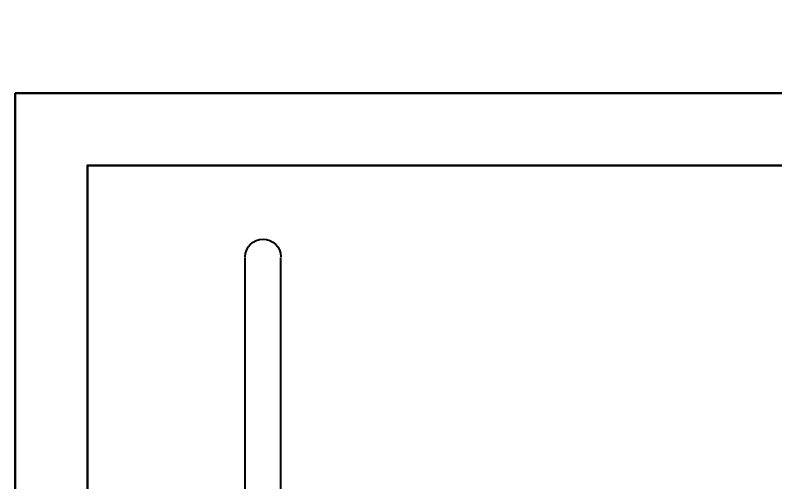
# Model space of a CAD drawing. Header units: inches. Extents: x 50354 to 53215, y -7830 to -6529.
# Drawn here: x 50582.44 to 50592.55, y -6788.22 to -6782.01 of the extents above; entities that cross this region are included whole.
import ezdxf

# ---------------------------------------------------------------- set-up
doc = ezdxf.new("R2010")
doc.units = ezdxf.units.IN
doc.header["$MEASUREMENT"] = 0
doc.header["$PDMODE"] = 2
doc.layers.add('FUNITURE', color=7, linetype='Continuous', lineweight=15, true_color=0x7d7673)
doc.layers.add('wall', color=7, linetype='Continuous', lineweight=30)
doc.layers.add('XR_ID 1F_FUR$0$A-SANI-FIX', color=134, linetype='Continuous')
doc.styles.get("Standard").update_dxf_attribs({"font": 'ARLRDBD.TTF', "height": 3})
doc.dimstyles.get("Standard").update_dxf_attribs({"dimtxt": 3, "dimasz": 4, "dimexe": 0, "dimexo": 0, "dimgap": 0, "dimtad": 0, "dimdec": 1, "dimzin": 3, "dimdsep": 46, "dimlunit": 4, "dimtxsty": 'Standard', "dimblk": 'OBLIQUE', "dimcen": 0, "dimclrd": 69, "dimclre": 251, "dimclrt": 7, "dimadec": 0, "dimazin": 0, "dimtfac": 0.65, "dimtdec": 1, "dimtofl": 0, "dimtmove": 0, "dimatfit": 3, "dimldrblk": 'OPEN30', "dimfxl": 1, "dimfrac": 1, "dimtolj": 1, "dimtzin": 0, "dimlwd": 15, "dimlwe": 5, "dimarcsym": 1})

# ---------------------------------------------------------------- blocks, each defined once
blk = doc.blocks.new('XR_ID 1F_FUR$0$XR_1F FURN$0$A$C698E198A')
at = {"linetype": 'Continuous'}
for p, q in [((-13, -53.38), (-104.77, -53.38)), ((-13, -65.38), (-104.77, -65.38))]:
    blk.add_line(p, q, dxfattribs=at)
blk.add_arc((-105, -59.38), 6, 90, 270, dxfattribs=at)
blk = doc.blocks.new('_Oblique')
at = {"color": 0, "linetype": 'ByBlock', "lineweight": -2}
blk.add_line((-0.5, -0.5), (0.5, 0.5), dxfattribs=at)
blk = doc.blocks.new('*D167')
at = {"layer": 'Defpoints', "color": 0, "ltscale": 20, "transparency": 16777216}
for p in [(50583.399, -6784.01), (50587.139, -6801.8), (50600.317, -6801.8)]:
    blk.add_point(p, dxfattribs=at)
at = {"layer": 'FUNITURE', "color": 251, "lineweight": 5, "ltscale": 20, "transparency": 16777216}
for p, q in [((50583.399, -6784.01), (50600.317, -6784.01)), ((50587.139, -6801.8), (50600.317, -6801.8))]:
    blk.add_line(p, q, dxfattribs=at)
at = {"layer": 'FUNITURE', "color": 69, "lineweight": 15, "ltscale": 20, "transparency": 16777216}
for p, q in [((50600.317, -6784.01), (50600.317, -6788.53)), ((50600.317, -6801.8), (50600.317, -6797.28))]:
    blk.add_line(p, q, dxfattribs=at)
at = {"layer": 'FUNITURE', "color": 69, "lineweight": 15, "ltscale": 20, "transparency": 16777216, "xscale": 4, "yscale": 4, "zscale": 4}
for p, rotation in [((50600.317, -6784.01), 90), ((50600.317, -6801.8), 270)]:
    blk.add_blockref('_Oblique', p, dxfattribs=dict(at, rotation=rotation))
at = {"layer": 'FUNITURE', "color": 7, "ltscale": 20, "transparency": 16777216, "insert": (50600.317, -6792.905), "char_height": 3, "attachment_point": 5, "rotation": 90}
blk.add_mtext('\\A1;1\'-6"', dxfattribs=at)
blk = doc.blocks.new('_Open30')
at = {"color": 0, "linetype": 'ByBlock', "lineweight": -2}
for p, q in [((-1, 0.2679), (0, 0)), ((0, 0), (-1, -0.2679)), ((0, 0), (-1, 0))]:
    blk.add_line(p, q, dxfattribs=at)

msp = doc.modelspace()

# ---------------------------------------------------------------- linework, layer by layer
at = {"layer": 'FUNITURE', "ltscale": 20}
msp.add_lwpolyline([(50631.93931, -6783.05013), (50582.43931, -6783.05013), (50582.43931, -6820.55013), (50601.18931, -6820.55013), (50601.18931, -6831.05013), (50661.93931, -6831.05013), (50661.93931, -6783.05013)], dxfattribs=at)
at = {"layer": 'wall', "ltscale": 20}
for p, q in [((50582.43931, -6783.05013), (50582.43931, -6831.05013)), ((50631.93931, -6783.05013), (50582.43931, -6783.05013))]:
    msp.add_line(p, q, dxfattribs=at)
at = {"layer": 'wall', "color": 3}
msp.add_lwpolyline([(50632.57931, -6784.01013), (50583.39931, -6784.01013), (50583.39931, -6819.59013), (50602.14931, -6819.59013), (50602.14931, -6830.09013), (50660.97931, -6830.09013), (50660.97931, -6784.05013)], dxfattribs=at)

# ---------------------------------------------------------------- block references
at = {"layer": 'XR_ID 1F_FUR$0$A-SANI-FIX', "lineweight": 30, "xscale": -0.0393700787, "yscale": 0.0393700787, "zscale": 0.0393700787, "rotation": 90}
msp.add_blockref('XR_ID 1F_FUR$0$XR_1F FURN$0$A$C698E198A', (50583.39931, -6789.36182), dxfattribs=at)

# ---------------------------------------------------------------- dimensions: what is measured, and where the dimension line sits
at = {"layer": 'FUNITURE', "ltscale": 20}
dim = msp.add_linear_dim(base=(50600.31694, -6801.80013), p1=(50583.39931, -6784.01013), p2=(50587.13946, -6801.80013), angle=90, dimstyle='Standard', dxfattribs=at)
dim.commit()
dim.dimension.update_dxf_attribs({"geometry": '*D167', "text_midpoint": (50600.31694, -6792.90513)})

doc.saveas('drawing.dxf')
